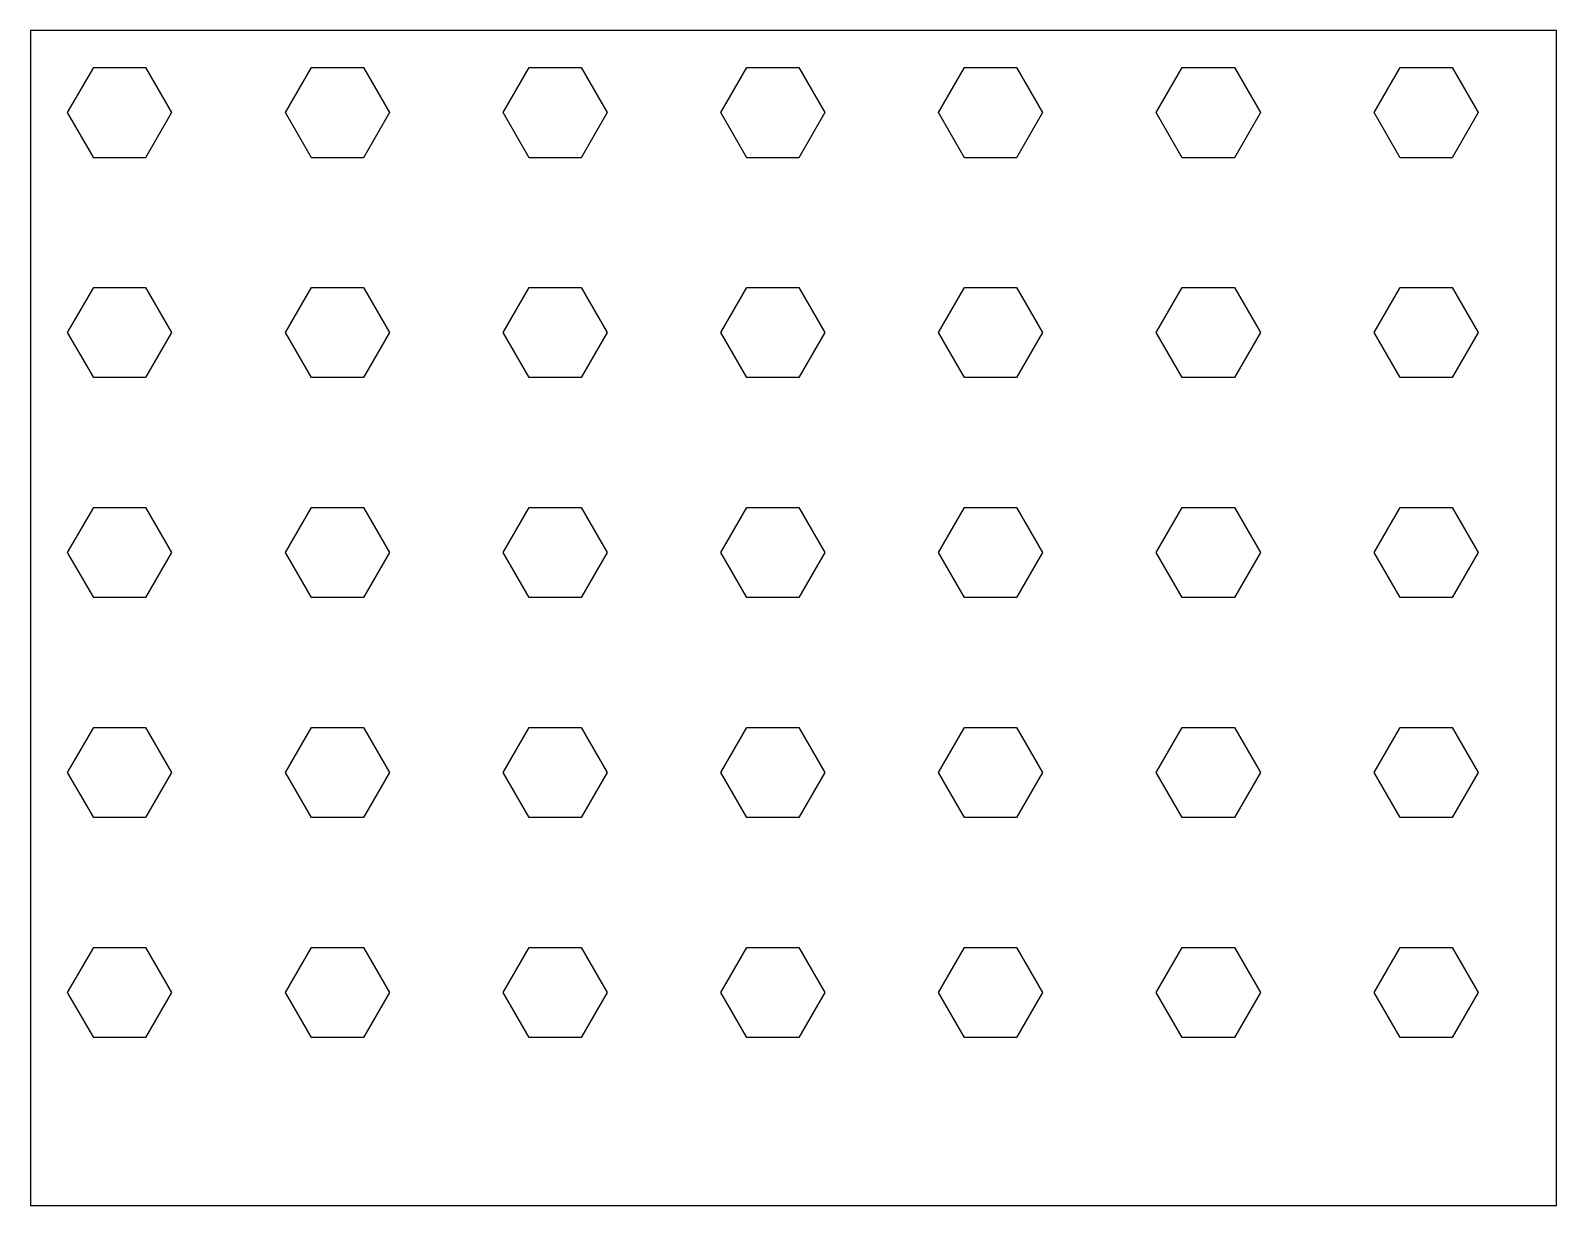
# Model space of a CAD drawing. Header units: millimetres. Extents: x -24 to 106, y -115 to -15.
import ezdxf

# ---------------------------------------------------------------- set-up
doc = ezdxf.new("R2010")
doc.units = ezdxf.units.MM
doc.layers.add('CUTOUTS', color=1, linetype='CONTINUOUS')
doc.layers.add('PERIMETER', color=5, linetype='CONTINUOUS')

msp = doc.modelspace()

# ---------------------------------------------------------------- linework, layer by layer
at = {"layer": 'CUTOUTS'}
for p, q in [((-21.19, -21.82), (-18.97, -17.97)), ((-18.97, -17.97), (-14.54, -17.97)), ((-14.54, -17.97), (-12.32, -21.82)), ((-2.62, -21.82), (-0.4, -17.97)), ((-0.4, -17.97), (4.04, -17.97)), ((4.04, -17.97), (6.26, -21.82)), ((15.95, -21.82), (18.17, -17.97)), ((18.17, -17.97), (22.61, -17.97)), ((22.61, -17.97), (24.83, -21.82)), ((34.52, -21.82), (36.74, -17.97)), ((36.74, -17.97), (41.18, -17.97)), ((41.18, -17.97), (43.4, -21.82)), ((53.09, -21.82), (55.31, -17.97)), ((55.31, -17.97), (59.75, -17.97)), ((59.75, -17.97), (61.97, -21.82)), ((71.66, -21.82), (73.88, -17.97)), ((73.88, -17.97), (78.32, -17.97)), ((78.32, -17.97), (80.54, -21.82)), ((90.23, -21.82), (92.45, -17.97)), ((92.45, -17.97), (96.89, -17.97)), ((96.89, -17.97), (99.11, -21.82)), ((-18.97, -25.66), (-21.19, -21.82)), ((-12.32, -21.82), (-14.54, -25.66)), ((-0.4, -25.66), (-2.62, -21.82)), ((6.26, -21.82), (4.04, -25.66)), ((18.17, -25.66), (15.95, -21.82)), ((24.83, -21.82), (22.61, -25.66)), ((36.74, -25.66), (34.52, -21.82)), ((43.4, -21.82), (41.18, -25.66)), ((55.31, -25.66), (53.09, -21.82)), ((61.97, -21.82), (59.75, -25.66)), ((73.88, -25.66), (71.66, -21.82)), ((80.54, -21.82), (78.32, -25.66)), ((92.45, -25.66), (90.23, -21.82)), ((99.11, -21.82), (96.89, -25.66)), ((-14.54, -25.66), (-18.97, -25.66)), ((4.04, -25.66), (-0.4, -25.66)), ((22.61, -25.66), (18.17, -25.66)), ((41.18, -25.66), (36.74, -25.66)), ((59.75, -25.66), (55.31, -25.66)), ((78.32, -25.66), (73.88, -25.66)), ((96.89, -25.66), (92.45, -25.66)), ((-21.19, -40.57), (-18.97, -36.72)), ((-18.97, -36.72), (-14.54, -36.72)), ((-14.54, -36.72), (-12.32, -40.57)), ((-2.62, -40.57), (-0.4, -36.72)), ((-0.4, -36.72), (4.04, -36.72)), ((4.04, -36.72), (6.26, -40.57)), ((15.95, -40.57), (18.17, -36.72)), ((18.17, -36.72), (22.61, -36.72)), ((22.61, -36.72), (24.83, -40.57)), ((34.52, -40.57), (36.74, -36.72)), ((36.74, -36.72), (41.18, -36.72)), ((41.18, -36.72), (43.4, -40.57)), ((53.09, -40.57), (55.31, -36.72)), ((55.31, -36.72), (59.75, -36.72)), ((59.75, -36.72), (61.97, -40.57)), ((71.66, -40.57), (73.88, -36.72)), ((73.88, -36.72), (78.32, -36.72)), ((78.32, -36.72), (80.54, -40.57)), ((90.23, -40.57), (92.45, -36.72)), ((92.45, -36.72), (96.89, -36.72)), ((96.89, -36.72), (99.11, -40.57)), ((-18.97, -44.41), (-21.19, -40.57)), ((-12.32, -40.57), (-14.54, -44.41)), ((-0.4, -44.41), (-2.62, -40.57)), ((6.26, -40.57), (4.04, -44.41)), ((18.17, -44.41), (15.95, -40.57)), ((24.83, -40.57), (22.61, -44.41)), ((36.74, -44.41), (34.52, -40.57)), ((43.4, -40.57), (41.18, -44.41)), ((55.31, -44.41), (53.09, -40.57)), ((61.97, -40.57), (59.75, -44.41)), ((73.88, -44.41), (71.66, -40.57)), ((80.54, -40.57), (78.32, -44.41)), ((92.45, -44.41), (90.23, -40.57)), ((99.11, -40.57), (96.89, -44.41)), ((-14.54, -44.41), (-18.97, -44.41)), ((4.04, -44.41), (-0.4, -44.41)), ((22.61, -44.41), (18.17, -44.41)), ((41.18, -44.41), (36.74, -44.41)), ((59.75, -44.41), (55.31, -44.41)), ((78.32, -44.41), (73.88, -44.41)), ((96.89, -44.41), (92.45, -44.41)), ((-21.19, -59.32), (-18.97, -55.47)), ((-18.97, -55.47), (-14.54, -55.47)), ((-14.54, -55.47), (-12.32, -59.32)), ((-2.62, -59.32), (-0.4, -55.47)), ((-0.4, -55.47), (4.04, -55.47)), ((4.04, -55.47), (6.26, -59.32)), ((15.95, -59.32), (18.17, -55.47)), ((18.17, -55.47), (22.61, -55.47)), ((22.61, -55.47), (24.83, -59.32)), ((34.52, -59.32), (36.74, -55.47)), ((36.74, -55.47), (41.18, -55.47)), ((41.18, -55.47), (43.4, -59.32)), ((53.09, -59.32), (55.31, -55.47)), ((55.31, -55.47), (59.75, -55.47)), ((59.75, -55.47), (61.97, -59.32)), ((71.66, -59.32), (73.88, -55.47)), ((73.88, -55.47), (78.32, -55.47)), ((78.32, -55.47), (80.54, -59.32)), ((90.23, -59.32), (92.45, -55.47)), ((92.45, -55.47), (96.89, -55.47)), ((96.89, -55.47), (99.11, -59.32)), ((-18.97, -63.16), (-21.19, -59.32)), ((-12.32, -59.32), (-14.54, -63.16)), ((-0.4, -63.16), (-2.62, -59.32)), ((6.26, -59.32), (4.04, -63.16)), ((18.17, -63.16), (15.95, -59.32)), ((24.83, -59.32), (22.61, -63.16)), ((36.74, -63.16), (34.52, -59.32)), ((43.4, -59.32), (41.18, -63.16)), ((55.31, -63.16), (53.09, -59.32)), ((61.97, -59.32), (59.75, -63.16)), ((73.88, -63.16), (71.66, -59.32)), ((80.54, -59.32), (78.32, -63.16)), ((92.45, -63.16), (90.23, -59.32)), ((99.11, -59.32), (96.89, -63.16)), ((-14.54, -63.16), (-18.97, -63.16)), ((4.04, -63.16), (-0.4, -63.16)), ((22.61, -63.16), (18.17, -63.16)), ((41.18, -63.16), (36.74, -63.16)), ((59.75, -63.16), (55.31, -63.16)), ((78.32, -63.16), (73.88, -63.16)), ((96.89, -63.16), (92.45, -63.16)), ((-21.19, -78.07), (-18.97, -74.22)), ((-18.97, -74.22), (-14.54, -74.22)), ((-14.54, -74.22), (-12.32, -78.07)), ((-2.62, -78.07), (-0.4, -74.22)), ((-0.4, -74.22), (4.04, -74.22)), ((4.04, -74.22), (6.26, -78.07)), ((15.95, -78.07), (18.17, -74.22)), ((18.17, -74.22), (22.61, -74.22)), ((22.61, -74.22), (24.83, -78.07)), ((34.52, -78.07), (36.74, -74.22)), ((36.74, -74.22), (41.18, -74.22)), ((41.18, -74.22), (43.4, -78.07)), ((53.09, -78.07), (55.31, -74.22)), ((55.31, -74.22), (59.75, -74.22)), ((59.75, -74.22), (61.97, -78.07)), ((71.66, -78.07), (73.88, -74.22)), ((73.88, -74.22), (78.32, -74.22)), ((78.32, -74.22), (80.54, -78.07)), ((90.23, -78.07), (92.45, -74.22)), ((92.45, -74.22), (96.89, -74.22)), ((96.89, -74.22), (99.11, -78.07)), ((-18.97, -81.91), (-21.19, -78.07)), ((-12.32, -78.07), (-14.54, -81.91)), ((-0.4, -81.91), (-2.62, -78.07)), ((6.26, -78.07), (4.04, -81.91)), ((18.17, -81.91), (15.95, -78.07)), ((24.83, -78.07), (22.61, -81.91)), ((36.74, -81.91), (34.52, -78.07)), ((43.4, -78.07), (41.18, -81.91)), ((55.31, -81.91), (53.09, -78.07)), ((61.97, -78.07), (59.75, -81.91)), ((73.88, -81.91), (71.66, -78.07)), ((80.54, -78.07), (78.32, -81.91)), ((92.45, -81.91), (90.23, -78.07)), ((99.11, -78.07), (96.89, -81.91)), ((-14.54, -81.91), (-18.97, -81.91)), ((4.04, -81.91), (-0.4, -81.91)), ((22.61, -81.91), (18.17, -81.91)), ((41.18, -81.91), (36.74, -81.91)), ((59.75, -81.91), (55.31, -81.91)), ((78.32, -81.91), (73.88, -81.91)), ((96.89, -81.91), (92.45, -81.91)), ((-21.19, -96.82), (-18.97, -92.97)), ((-18.97, -92.97), (-14.54, -92.97)), ((-14.54, -92.97), (-12.32, -96.82)), ((-2.62, -96.82), (-0.4, -92.97)), ((-0.4, -92.97), (4.04, -92.97)), ((4.04, -92.97), (6.26, -96.82)), ((15.95, -96.82), (18.17, -92.97)), ((18.17, -92.97), (22.61, -92.97)), ((22.61, -92.97), (24.83, -96.82)), ((34.52, -96.82), (36.74, -92.97)), ((36.74, -92.97), (41.18, -92.97)), ((41.18, -92.97), (43.4, -96.82)), ((53.09, -96.82), (55.31, -92.97)), ((55.31, -92.97), (59.75, -92.97)), ((59.75, -92.97), (61.97, -96.82)), ((71.66, -96.82), (73.88, -92.97)), ((73.88, -92.97), (78.32, -92.97)), ((78.32, -92.97), (80.54, -96.82)), ((90.23, -96.82), (92.45, -92.97)), ((92.45, -92.97), (96.89, -92.97)), ((96.89, -92.97), (99.11, -96.82)), ((-18.97, -100.66), (-21.19, -96.82)), ((-12.32, -96.82), (-14.54, -100.66)), ((-0.4, -100.66), (-2.62, -96.82)), ((6.26, -96.82), (4.04, -100.66)), ((18.17, -100.66), (15.95, -96.82)), ((24.83, -96.82), (22.61, -100.66)), ((36.74, -100.66), (34.52, -96.82)), ((43.4, -96.82), (41.18, -100.66)), ((55.31, -100.66), (53.09, -96.82)), ((61.97, -96.82), (59.75, -100.66)), ((73.88, -100.66), (71.66, -96.82)), ((80.54, -96.82), (78.32, -100.66)), ((92.45, -100.66), (90.23, -96.82)), ((99.11, -96.82), (96.89, -100.66)), ((-14.54, -100.66), (-18.97, -100.66)), ((4.04, -100.66), (-0.4, -100.66)), ((22.61, -100.66), (18.17, -100.66)), ((41.18, -100.66), (36.74, -100.66)), ((59.75, -100.66), (55.31, -100.66)), ((78.32, -100.66), (73.88, -100.66)), ((96.89, -100.66), (92.45, -100.66))]:
    msp.add_line(p, q, dxfattribs=at)
at = {"layer": 'PERIMETER'}
for p, q in [((105.79, -14.82), (-24.36, -14.82)), ((-24.36, -14.82), (-24.36, -114.97)), ((105.79, -114.97), (105.79, -14.82)), ((-24.36, -114.97), (105.79, -114.97))]:
    msp.add_line(p, q, dxfattribs=at)

doc.saveas('drawing.dxf')
